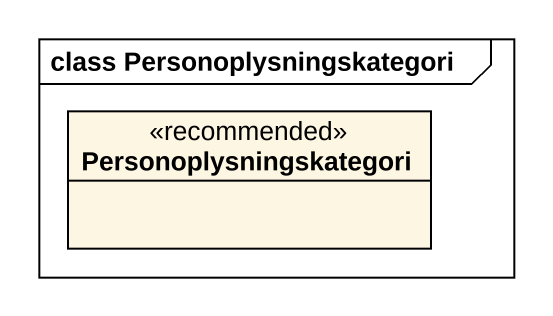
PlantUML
@startuml
mainframe class Personoplysningskategori
hide circle
hide empty members
class Personoplysningskategori <<recommended>>
@enduml
